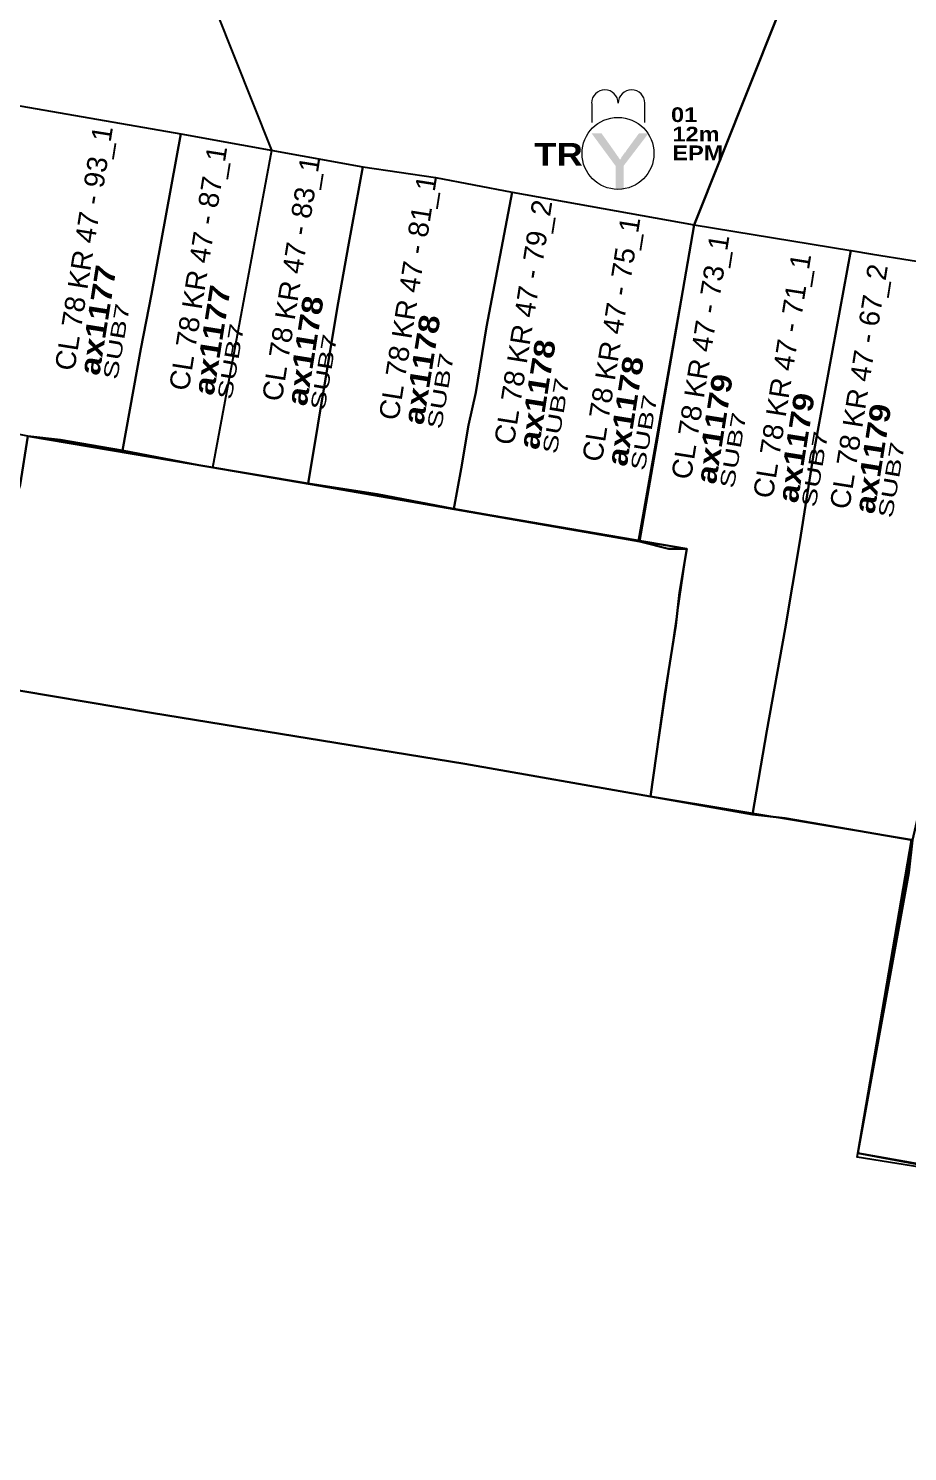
# Model space of a CAD drawing. Header units: inches. Extents: x -75.59 to -67.86, y 4.63 to 13.89.
# Drawn here: x -75.5570538 to -75.5568124, y 6.271119 to 6.27151 of the extents above; entities that cross this region are included whole.
import ezdxf
from ezdxf.enums import TextEntityAlignment as Align

# ---------------------------------------------------------------- set-up
doc = ezdxf.new("R2010")
doc.units = ezdxf.units.IN
doc.header["$MEASUREMENT"] = 0
for name, color, linetype in [('COBERTURA CTO', 30, 'Continuous'), ('MANZANAS', 250, 'Continuous'), ('PLACA ZONA ABIERTA', 9, 'Continuous'), ('PREDIOS', 250, 'Continuous')]:
    doc.layers.add(name, color=color, linetype=linetype)
doc.layers.add('POSTE EPM', color=1, linetype='Continuous', lineweight=20)
doc.styles.add('ARIAL_BLACK', font='')
doc.styles.add('Legend', font='calibri.ttf')
doc.styles.get("Standard").update_dxf_attribs({"font": 'arial.ttf'})
doc.styles.get('ARIAL_BLACK').set_extended_font_data('Arial Black', bold=True)

# ---------------------------------------------------------------- blocks, each defined once
blk = doc.blocks.new('POSTE EPM TR')
at = {"layer": 'POSTE EPM'}
blk.add_hatch(color=256, dxfattribs=at).paths.add_polyline_path([(-0.067, -1.007), (-0.067, -0.348), (-0.726, 0.547), (-0.453, 0.547), (-0.117, 0.074), (-0.105, 0.062), (-0.092, 0.037), (-0.08, 0.024), (-0.067, 0), (-0.055, -0.013), (-0.042, -0.038), (-0.03, -0.05), (-0.018, -0.075), (-0.005, -0.087), (0.007, -0.1), (0.02, -0.125), (0.032, -0.137), (0.045, -0.162), (0.057, -0.174), (0.057, -0.187), (0.069, -0.162), (0.082, -0.15), (0.094, -0.137), (0.094, -0.112), (0.107, -0.1), (0.119, -0.087), (0.132, -0.063), (0.144, -0.05), (0.156, -0.025), (0.169, -0.013), (0.181, 0.012), (0.206, 0.024), (0.219, 0.049), (0.231, 0.074), (0.243, 0.087), (0.243, 0.087), (0.579, 0.547), (0.84, 0.547), (0.156, -0.348), (0.156, -1.007)])
at = {"layer": 'POSTE EPM', "lineweight": 0}
blk.add_lwpolyline([(0.741, 1.373, 0.999938), (0.007, 1.373, 0.999938), (-0.726, 1.373)], format="xyb", dxfattribs=at)
for points in [[(-0.714, 1.367), (-0.714, 0.845)], [(0.741, 0.845), (0.741, 1.367)]]:
    blk.add_lwpolyline(points, dxfattribs=at)
blk.add_circle((0.001, -0.007), 0.988, dxfattribs=at)
at = {"layer": 'POSTE EPM', "insert": (-2.297, 0.279), "char_height": 0.625, "attachment_point": 1, "style": 'ARIAL_BLACK'}
blk.add_mtext_dynamic_manual_height_columns('TR', width=1.33938, gutter_width=1, heights=[0], dxfattribs=at)
at = {"layer": 'POSTE EPM', "color": 251, "true_color": 0x545454, "insert": (1.494, 0.211), "char_height": 0.4045, "attachment_point": 1, "style": 'ARIAL_BLACK'}
blk.add_mtext_dynamic_manual_height_columns('EPM', width=1.33938, gutter_width=1, heights=[0], dxfattribs=at)
at = {"layer": 'POSTE EPM', "color": 251, "true_color": 0x545454, "style": 'ARIAL_BLACK'}
for tag, p in [('NO_POSTE', (1.457, 0.854)), ('ALTURA(m)', (1.496, 0.321))]:
    blk.add_attdef(tag, p, '', height=0.405, dxfattribs=at)
at = {"layer": 'POSTE EPM', "color": 251, "true_color": 0x545454, "flags": 1}
for tag, p in [('PRIMARIA', (1.489, -1.185)), ('TRANSFORMADOR', (1.494, -1.577)), ('SECUNDARIA', (1.489, -1.97)), ('ILUMINARIA', (1.494, -2.363)), ('FIBRA_OPTICA', (1.489, -2.755)), ('TELEVISION', (1.489, -3.148)), ('DISTANCIA(m)', (1.489, -3.54)), ('TELEFONIA', (1.509, -3.931)), ('DIRECCION', (1.509, -4.323)), ('ATRIBUTO1', (1.489, -4.709)), ('ATRIBUTO2', (1.489, -5.102)), ('ATRIBUTO3', (1.489, -5.494))]:
    blk.add_attdef(tag, p, '', height=0.328, dxfattribs=at)
blk = doc.blocks.new('PLACAS ZONA ABIERTA')
at = {"style": 'Legend'}
blk.add_text('CL 82 KR 79 - 03_3', height=0.00001, rotation=318.53168, dxfattribs=at).set_placement((-0.373, -0.08))
blk.add_attdef('NOMBRE_PREDIO', (0, 1.268), '', height=1.033, dxfattribs=at)
blk.add_attdef('DIRECCION_HHPP', (0, 0), '', height=1)
at = {"color": 215, "true_color": 0xa953a0, "style": 'ARIAL_BLACK'}
blk.add_attdef('CTO_ASOCIADA', (-0.028, -1.264), '', height=1.033, dxfattribs=at)
at = {"color": 4, "width": 0.560951}
blk.add_attdef('SUBCLUSTER', text='', height=0.723, rotation=359.33187, dxfattribs=at).set_placement((-0.09, -2.181), (3.72, -2.226), align=Align.FIT)
at = {"color": 1, "flags": 1}
for tag, rotation, width, p, p2 in [('ATRIBUTO1', 359.56179, 0.571131, (4.312, -2.2), (7.55, -2.225)), ('ATRIBUTO3', 359.66103, 0.560841, (0.026, -3.108), (3.205, -3.127))]:
    blk.add_attdef(tag, text='', height=0.723, rotation=rotation, dxfattribs=dict(at, width=width)).set_placement(p, p2, align=Align.FIT)
at = {"color": 1, "width": 0.560951, "flags": 1}
blk.add_attdef('ATRIBUTO2', (7.891, -2.25), '', height=0.723, rotation=359.33187, dxfattribs=at)

msp = doc.modelspace()

# ---------------------------------------------------------------- linework, layer by layer
at = {"layer": 'COBERTURA CTO'}
for points in [[(-75.556871, 6.271456), (-75.556818, 6.271589), (-75.55679479, 6.27173213), (-75.55672, 6.27172), (-75.556683, 6.271933), (-75.55663907, 6.27192564), (-75.5567016, 6.27156893), (-75.5567255, 6.2714315), (-75.556761, 6.2711895), (-75.556826, 6.271201), (-75.55681125, 6.27128704), (-75.556883, 6.271299), (-75.556873, 6.271367), (-75.556886, 6.271369)], [(-75.556987, 6.2714765), (-75.55703755, 6.27160347), (-75.55703226, 6.27162402), (-75.556963, 6.271613), (-75.556949, 6.271703), (-75.55691345, 6.27169792), (-75.556905, 6.27175), (-75.55679595, 6.27173232), (-75.556818, 6.271589), (-75.556871, 6.271456), (-75.55688634, 6.27136906), (-75.55700318, 6.27138932)], [(-75.55705615, 6.27138461), (-75.557074, 6.271331), (-75.55718735, 6.27135277), (-75.55729606, 6.27073607), (-75.55692, 6.270668), (-75.55690681, 6.27074533), (-75.556863, 6.270736), (-75.55686072, 6.27075094), (-75.55679276, 6.27074058), (-75.556774, 6.270797), (-75.55671166, 6.2707861), (-75.55670957, 6.27079793), (-75.556568, 6.270773), (-75.556556, 6.270841), (-75.55647417, 6.27084543), (-75.55645644, 6.27094599), (-75.55667186, 6.27098477), (-75.55664048, 6.27117024), (-75.5568262, 6.27119992), (-75.556811, 6.271287), (-75.556883, 6.271299), (-75.556873, 6.271367), (-75.557054, 6.271398)]]:
    msp.add_lwpolyline(points, close=True, dxfattribs=at)
msp.add_lwpolyline([(-75.55715719, 6.2717079), (-75.55721377, 6.27144299), (-75.55721808, 6.27136109), (-75.557166, 6.271347), (-75.557074, 6.271331), (-75.55705615, 6.27138461), (-75.557054, 6.271398), (-75.55700318, 6.27138936), (-75.556987, 6.2714765), (-75.55703755, 6.27160347), (-75.55703226, 6.27162402), (-75.556963, 6.271613), (-75.556956, 6.271658), (-75.557099, 6.271682), (-75.55715719, 6.2717079)], dxfattribs=at)
at = {"layer": 'MANZANAS'}
msp.add_polyline3d([(-75.557121, 6.2715, 0), (-75.557012, 6.271481, 0), (-75.556962, 6.271472, 0), (-75.556942, 6.271469, 0), (-75.556921, 6.271465, 0), (-75.556871, 6.271456, 0), (-75.556828, 6.271449, 0), (-75.556822, 6.271448, 0), (-75.556791, 6.271443, 0), (-75.556784, 6.271441, 0), (-75.556753, 6.271436, 0), (-75.556746, 6.271435, 0), (-75.556705, 6.271428, 0), (-75.556699, 6.271427, 0), (-75.556653, 6.271419, 0), (-75.556598, 6.27141, 0), (-75.556547, 6.271402, 0), (-75.556512, 6.271396, 0), (-75.55647, 6.271389, 0), (-75.556424, 6.271382, 0), (-75.556376, 6.271374, 0)], dxfattribs=at)
at = {"layer": 'PREDIOS'}
for points in [[(-75.557023, 6.271422, 0), (-75.557028, 6.271394, 0), (-75.557045, 6.271397, 0), (-75.557054, 6.271398, 0), (-75.557059, 6.271399, 0), (-75.557085, 6.271404, 0), (-75.557154, 6.271416, 0), (-75.557142, 6.271486, 0), (-75.557139, 6.271503, 0), (-75.557121, 6.2715, 0), (-75.557012, 6.271481, 0), (-75.55702, 6.271437, 0), (-75.557023, 6.271422, 0)], [(-75.556969, 6.271433, 0), (-75.556977, 6.271385, 0), (-75.557007, 6.27139, 0), (-75.557028, 6.271394, 0), (-75.557023, 6.271422, 0), (-75.55702, 6.271437, 0), (-75.557012, 6.271481, 0), (-75.556962, 6.271472, 0), (-75.556966, 6.27145, 0), (-75.556969, 6.271433, 0)], [(-75.556935, 6.271389, 0), (-75.556937, 6.271378, 0), (-75.556958, 6.271382, 0), (-75.556977, 6.271385, 0), (-75.556969, 6.271433, 0), (-75.556966, 6.27145, 0), (-75.556962, 6.271472, 0), (-75.556942, 6.271469, 0), (-75.556921, 6.271465, 0), (-75.556928, 6.271428, 0), (-75.556931, 6.27141, 0), (-75.556933, 6.271401, 0), (-75.556935, 6.271389, 0)], [(-75.556881, 6.271398, 0), (-75.556886, 6.271369, 0), (-75.556937, 6.271378, 0), (-75.556935, 6.271389, 0), (-75.556933, 6.271401, 0), (-75.556931, 6.27141, 0), (-75.556928, 6.271428, 0), (-75.556921, 6.271465, 0), (-75.556871, 6.271456, 0), (-75.55688, 6.271404, 0), (-75.556881, 6.271398, 0)], [(-75.556851, 6.271317, 0), (-75.556855, 6.271294, 0), (-75.556883, 6.271299, 0), (-75.556879, 6.271327, 0), (-75.556876, 6.271346, 0), (-75.556875, 6.271355, 0), (-75.556873, 6.271367, 0), (-75.556878, 6.271367, 0), (-75.556886, 6.271369, 0), (-75.556881, 6.271398, 0), (-75.55688, 6.271404, 0), (-75.556871, 6.271456, 0), (-75.556828, 6.271449, 0), (-75.556838, 6.271394, 0), (-75.556842, 6.271369, 0), (-75.556846, 6.271345, 0), (-75.556851, 6.271317, 0)], [(-75.556808, 6.2713, 0), (-75.556811, 6.271287, 0), (-75.556846, 6.271293, 0), (-75.556855, 6.271294, 0), (-75.556851, 6.271317, 0), (-75.556846, 6.271345, 0), (-75.556842, 6.271369, 0), (-75.556838, 6.271394, 0), (-75.556828, 6.271449, 0), (-75.556822, 6.271448, 0), (-75.556791, 6.271443, 0), (-75.556784, 6.271441, 0), (-75.556787, 6.27142, 0), (-75.556791, 6.271402, 0), (-75.556802, 6.271338, 0), (-75.556807, 6.271305, 0), (-75.556808, 6.2713, 0)], [(-75.556779, 6.271248, 0), (-75.556788, 6.271194, 0), (-75.556826, 6.271201, 0), (-75.556812, 6.271278, 0), (-75.556811, 6.271287, 0), (-75.556808, 6.2713, 0), (-75.556807, 6.271305, 0), (-75.556802, 6.271338, 0), (-75.556791, 6.271402, 0), (-75.556787, 6.27142, 0), (-75.556784, 6.271441, 0), (-75.556753, 6.271436, 0), (-75.556746, 6.271435, 0), (-75.556758, 6.271366, 0), (-75.55677, 6.271298, 0), (-75.556779, 6.271248, 0)]]:
    msp.add_polyline3d(points, close=True, dxfattribs=at)
for points in [[(-75.557054, 6.271398, 0), (-75.557045, 6.271397, 0), (-75.557028, 6.271394, 0), (-75.557007, 6.27139, 0), (-75.556977, 6.271385, 0), (-75.556958, 6.271382, 0), (-75.556937, 6.271378, 0), (-75.556886, 6.271369, 0), (-75.556878, 6.271367, 0), (-75.556873, 6.271367, 0), (-75.556875, 6.271355, 0), (-75.556876, 6.271346, 0), (-75.556876, 6.271346, 0), (-75.556879, 6.271327, 0), (-75.556883, 6.271299, 0), (-75.556934, 6.271308, 0), (-75.55702, 6.271322, 0), (-75.557074, 6.271331, 0)], [(-75.557074, 6.271331, 0), (-75.55702, 6.271322, 0), (-75.556934, 6.271308, 0), (-75.556883, 6.271299, 0), (-75.556855, 6.271294, 0), (-75.556846, 6.271293, 0), (-75.556811, 6.271287, 0), (-75.556812, 6.271278, 0), (-75.556826, 6.271201, 0), (-75.556788, 6.271194, 0), (-75.556782, 6.271193, 0), (-75.55674, 6.271186, 0), (-75.556729, 6.271185, 0), (-75.556707, 6.271181, 0), (-75.556695, 6.271179, 0), (-75.556639, 6.27117, 0), (-75.556641, 6.271162, 0), (-75.556641, 6.271162, 0), (-75.55665, 6.271105, 0)]]:
    msp.add_polyline3d(points, dxfattribs=at)

# ---------------------------------------------------------------- block references
at = {"layer": 'PLACA ZONA ABIERTA'}
ref = msp.add_blockref('PLACAS ZONA ABIERTA', (-75.55704123, 6.27141568), dxfattribs=dict(at, xscale=5.5e-06, yscale=5.5e-06, zscale=5.5e-06, rotation=81))
ref.add_attrib('DIRECCION_HHPP', 'CL 78 KR 47 - 93_1', (-75.55704123, 6.27141568), dxfattribs={"layer": '0', "height": 0.0000055, "rotation": 81})
ref.add_attrib('CTO_ASOCIADA', 'ax1177', (-75.55703439, 6.27141444), dxfattribs={"layer": '0', "color": 215, "true_color": 0xa953a0, "height": 0.000005682, "rotation": 81, "style": 'ARIAL_BLACK'})
ref.add_attrib('SUBCLUSTER', 'SUB7', dxfattribs={"layer": '0', "color": 4, "height": 0.000003977, "rotation": 80.3319, "width": 1.443794}).set_placement((-75.55702946, 6.27141332), (-75.55702594, 6.27143398), align=Align.FIT)
ref = msp.add_blockref('PLACAS ZONA ABIERTA', (-75.55700984, 6.27141019), dxfattribs=dict(at, xscale=5.5e-06, yscale=5.5e-06, zscale=5.5e-06, rotation=81))
ref.add_attrib('DIRECCION_HHPP', 'CL 78 KR 47 - 87_1', (-75.55700984, 6.27141019), dxfattribs={"layer": '0', "height": 0.0000055, "rotation": 81})
ref.add_attrib('CTO_ASOCIADA', 'ax1177', (-75.557003, 6.27140895), dxfattribs={"layer": '0', "color": 215, "true_color": 0xa953a0, "height": 0.000005682, "rotation": 81, "style": 'ARIAL_BLACK'})
ref.add_attrib('SUBCLUSTER', 'SUB7', dxfattribs={"layer": '0', "color": 4, "height": 0.000003977, "rotation": 80.3319, "width": 1.443794}).set_placement((-75.55699807, 6.27140782), (-75.55699455, 6.27142848), align=Align.FIT)
ref = msp.add_blockref('PLACAS ZONA ABIERTA', (-75.55698429, 6.27140727), dxfattribs=dict(at, xscale=5.5e-06, yscale=5.5e-06, zscale=5.5e-06, rotation=81))
ref.add_attrib('DIRECCION_HHPP', 'CL 78 KR 47 - 83_1', (-75.55698429, 6.27140727), dxfattribs={"layer": '0', "height": 0.0000055, "rotation": 81})
ref.add_attrib('CTO_ASOCIADA', 'ax1178', (-75.55697745, 6.27140603), dxfattribs={"layer": '0', "color": 215, "true_color": 0xa953a0, "height": 0.000005682, "rotation": 81, "style": 'ARIAL_BLACK'})
ref.add_attrib('SUBCLUSTER', 'SUB7', dxfattribs={"layer": '0', "color": 4, "height": 0.000003977, "rotation": 80.3319, "width": 1.443794}).set_placement((-75.55697252, 6.27140491), (-75.556969, 6.27142557), align=Align.FIT)
ref = msp.add_blockref('PLACAS ZONA ABIERTA', (-75.55695223, 6.27140209), dxfattribs=dict(at, xscale=5.5e-06, yscale=5.5e-06, zscale=5.5e-06, rotation=81))
ref.add_attrib('DIRECCION_HHPP', 'CL 78 KR 47 - 81_1', (-75.55695223, 6.27140209), dxfattribs={"layer": '0', "height": 0.0000055, "rotation": 81})
ref.add_attrib('CTO_ASOCIADA', 'ax1178', (-75.55694539, 6.27140085), dxfattribs={"layer": '0', "color": 215, "true_color": 0xa953a0, "height": 0.000005682, "rotation": 81, "style": 'ARIAL_BLACK'})
ref.add_attrib('SUBCLUSTER', 'SUB7', dxfattribs={"layer": '0', "color": 4, "height": 0.000003977, "rotation": 80.3319, "width": 1.443794}).set_placement((-75.55694046, 6.27139972), (-75.55693694, 6.27142038), align=Align.FIT)
ref = msp.add_blockref('PLACAS ZONA ABIERTA', (-75.55692054, 6.27139528), dxfattribs=dict(at, xscale=5.5e-06, yscale=5.5e-06, zscale=5.5e-06, rotation=81))
ref.add_attrib('DIRECCION_HHPP', 'CL 78 KR 47 - 79_2', (-75.55692054, 6.27139528), dxfattribs={"layer": '0', "height": 0.0000055, "rotation": 81})
ref.add_attrib('CTO_ASOCIADA', 'ax1178', (-75.5569137, 6.27139404), dxfattribs={"layer": '0', "color": 215, "true_color": 0xa953a0, "height": 0.000005682, "rotation": 81, "style": 'ARIAL_BLACK'})
ref.add_attrib('SUBCLUSTER', 'SUB7', dxfattribs={"layer": '0', "color": 4, "height": 0.000003977, "rotation": 80.3319, "width": 1.443794}).set_placement((-75.55690877, 6.27139291), (-75.55690525, 6.27141357), align=Align.FIT)
ref = msp.add_blockref('PLACAS ZONA ABIERTA', (-75.55689635, 6.27139067), dxfattribs=dict(at, xscale=5.5e-06, yscale=5.5e-06, zscale=5.5e-06, rotation=81))
ref.add_attrib('DIRECCION_HHPP', 'CL 78 KR 47 - 75_1', (-75.55689635, 6.27139067), dxfattribs={"layer": '0', "height": 0.0000055, "rotation": 81})
ref.add_attrib('CTO_ASOCIADA', 'ax1178', (-75.55688951, 6.27138943), dxfattribs={"layer": '0', "color": 215, "true_color": 0xa953a0, "height": 0.000005682, "rotation": 81, "style": 'ARIAL_BLACK'})
ref.add_attrib('SUBCLUSTER', 'SUB7', dxfattribs={"layer": '0', "color": 4, "height": 0.000003977, "rotation": 80.3319, "width": 1.443794}).set_placement((-75.55688458, 6.2713883), (-75.55688106, 6.27140896), align=Align.FIT)
ref = msp.add_blockref('PLACAS ZONA ABIERTA', (-75.55687189, 6.27138581), dxfattribs=dict(at, xscale=5.5e-06, yscale=5.5e-06, zscale=5.5e-06, rotation=81))
ref.add_attrib('DIRECCION_HHPP', 'CL 78 KR 47 - 73_1', (-75.55687189, 6.27138581), dxfattribs={"layer": '0', "height": 0.0000055, "rotation": 81})
ref.add_attrib('CTO_ASOCIADA', 'ax1179', (-75.55686505, 6.27138456), dxfattribs={"layer": '0', "color": 215, "true_color": 0xa953a0, "height": 0.000005682, "rotation": 81, "style": 'ARIAL_BLACK'})
ref.add_attrib('SUBCLUSTER', 'SUB7', dxfattribs={"layer": '0', "color": 4, "height": 0.000003977, "rotation": 80.3319, "width": 1.443794}).set_placement((-75.55686012, 6.27138344), (-75.5568566, 6.2714041), align=Align.FIT)
ref = msp.add_blockref('PLACAS ZONA ABIERTA', (-75.55684943, 6.27138062), dxfattribs=dict(at, xscale=5.5e-06, yscale=5.5e-06, zscale=5.5e-06, rotation=81))
ref.add_attrib('DIRECCION_HHPP', 'CL 78 KR 47 - 71_1', (-75.55684943, 6.27138062), dxfattribs={"layer": '0', "height": 0.0000055, "rotation": 81})
ref.add_attrib('CTO_ASOCIADA', 'ax1179', (-75.55684259, 6.27137938), dxfattribs={"layer": '0', "color": 215, "true_color": 0xa953a0, "height": 0.000005682, "rotation": 81, "style": 'ARIAL_BLACK'})
ref.add_attrib('SUBCLUSTER', 'SUB7', dxfattribs={"layer": '0', "color": 4, "height": 0.000003977, "rotation": 80.3319, "width": 1.443794}).set_placement((-75.55683766, 6.27137826), (-75.55683414, 6.27139892), align=Align.FIT)
ref = msp.add_blockref('PLACAS ZONA ABIERTA', (-75.55682838, 6.27137765), dxfattribs=dict(at, xscale=5.5e-06, yscale=5.5e-06, zscale=5.5e-06, rotation=81))
ref.add_attrib('DIRECCION_HHPP', 'CL 78 KR 47 - 67_2', (-75.55682838, 6.27137765), dxfattribs={"layer": '0', "height": 0.0000055, "rotation": 81})
ref.add_attrib('CTO_ASOCIADA', 'ax1179', (-75.55682154, 6.2713764), dxfattribs={"layer": '0', "color": 215, "true_color": 0xa953a0, "height": 0.000005682, "rotation": 81, "style": 'ARIAL_BLACK'})
ref.add_attrib('SUBCLUSTER', 'SUB7', dxfattribs={"layer": '0', "color": 4, "height": 0.000003977, "rotation": 80.3319, "width": 1.443794}).set_placement((-75.55681661, 6.27137528), (-75.55681309, 6.27139594), align=Align.FIT)
at = {"layer": 'POSTE EPM', "xscale": 1.000000000295132e-05, "yscale": 1.000000000295132e-05, "zscale": 1.000000000295132e-05}
msp.add_blockref('POSTE EPM TR', (-75.55689192, 6.27147571), dxfattribs=at).add_auto_attribs({'NO_POSTE': '01', 'ALTURA(m)': '12m'})

doc.saveas('drawing.dxf')
